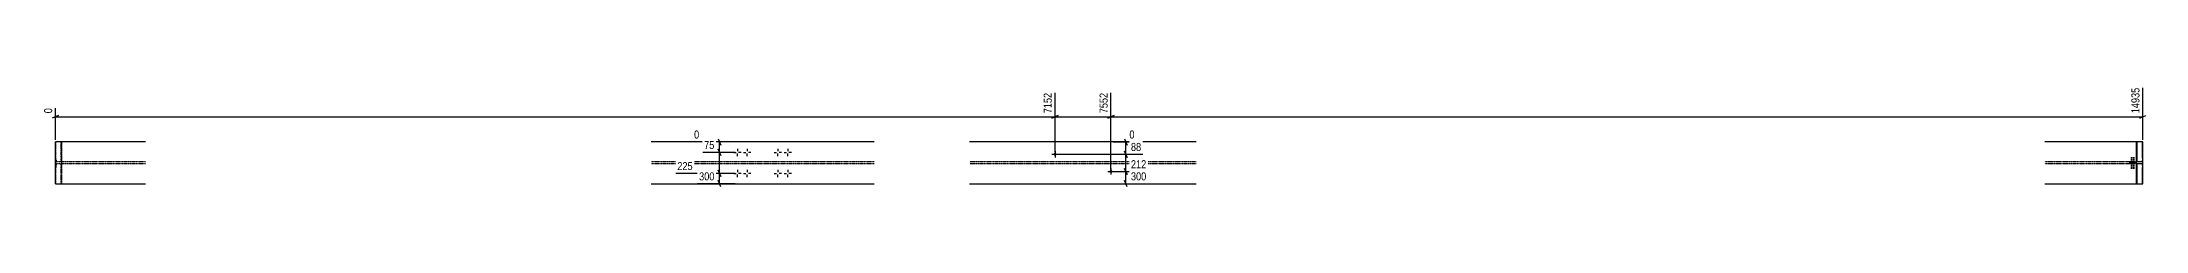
# Model space of a CAD drawing. Header units: millimetres. Extents: x 33 to 40473, y 45 to 1829.
# Drawn here: x 25419 to 40473, y 45 to 768 of the extents above; entities that cross this region are included whole.
import ezdxf

# ---------------------------------------------------------------- set-up
doc = ezdxf.new("R2010")
doc.units = ezdxf.units.MM
doc.linetypes.add('DXK_LINE_DOT2', pattern=[3.9198, 1.9599, -1.9599])
doc.layers.add('MÅLSÆTNING', color=7, linetype='Continuous')
doc.layers.add('STÅL', color=7, linetype='Continuous')
doc.styles.add('Arial Narrow', font='ARIALN.TTF', dxfattribs={"height": 0.2})

msp = doc.modelspace()

# ---------------------------------------------------------------- hatches: boundary and pattern name
at = {"layer": 'STÅL', "linetype": 'Continuous'}
for points in [[(32678, 279, -1), (32656, 279, -1)], [(33078, 155, -1), (33056, 155, -1)]]:
    msp.add_hatch(color=3, dxfattribs=at).paths.add_polyline_path(points)

# ---------------------------------------------------------------- linework, layer by layer
at = {"layer": 'MÅLSÆTNING', "color": 7, "linetype": 'Continuous'}
for p, q in [((40450, 383), (40450, 756)), ((25515, 383), (25515, 610)), ((32667, 294), (32667, 719)), ((32667, 294), (32667, 719)), ((33067, 170), (33067, 719)), ((33067, 170), (33067, 719)), ((25537, 556), (25492, 538)), ((25515, 547), (32667, 547)), ((32689, 556), (32644, 538)), ((32644, 538), (32689, 556)), ((32667, 547), (33067, 547)), ((33044, 538), (33089, 556)), ((33089, 556), (33044, 538)), ((33067, 547), (40450, 547)), ((40428, 538), (40473, 556)), ((30379, 368), (30084, 368)), ((30257, 390), (30275, 345)), ((30275, 270), (30257, 315)), ((30257, 315), (30275, 270)), ((30266, 292), (30266, 368)), ((33082, 368), (33235, 368)), ((33164, 390), (33182, 345)), ((33182, 257), (33164, 302)), ((33164, 302), (33182, 257)), ((33173, 279), (33173, 368)), ((30379, 292), (30146, 292)), ((30379, 292), (30146, 292)), ((30275, 120), (30257, 165)), ((30257, 165), (30275, 120)), ((30266, 142), (30266, 292)), ((32682, 279), (33294, 279)), ((32682, 279), (33294, 279)), ((33082, 155), (33330, 155)), ((33082, 155), (33330, 155)), ((33182, 133), (33164, 178)), ((33164, 178), (33182, 133)), ((33173, 155), (33173, 279)), ((33173, 68), (33173, 155)), ((30379, 142), (29953, 142)), ((30379, 142), (29953, 142)), ((30379, 68), (30109, 68)), ((30275, 45), (30257, 90)), ((30266, 68), (30266, 142)), ((33082, 68), (33330, 68)), ((33182, 45), (33164, 90))]:
    msp.add_line(p, q, dxfattribs=at)
at = {"layer": 'STÅL', "color": 2, "linetype": 'Continuous'}
for p, q in [((26159, 368), (25515, 368)), ((25515, 68), (25515, 368)), ((31372, 368), (29776, 368)), ((33677, 368), (32056, 368)), ((40450, 368), (39748, 368)), ((40406, 68), (40406, 368)), ((40409, 251), (40409, 368)), ((40447, 251), (40447, 368)), ((40450, 68), (40450, 368)), ((40409, 240), (40409, 251)), ((40410, 232), (40409, 240)), ((40409, 195), (40410, 203)), ((40409, 184), (40409, 195)), ((40409, 68), (40409, 184)), ((40411, 226), (40410, 232)), ((40410, 203), (40411, 209)), ((40412, 224), (40411, 226)), ((40411, 209), (40412, 211)), ((40444, 224), (40412, 224)), ((40444, 211), (40412, 211)), ((40445, 226), (40444, 224)), ((40444, 211), (40445, 209)), ((40446, 232), (40445, 226)), ((40445, 209), (40446, 203)), ((40447, 240), (40446, 232)), ((40446, 203), (40447, 195)), ((40447, 251), (40447, 240)), ((40447, 195), (40447, 184)), ((40447, 68), (40447, 184)), ((25515, 68), (26159, 68)), ((29776, 68), (31372, 68)), ((32056, 68), (33677, 68)), ((39748, 68), (40450, 68))]:
    msp.add_line(p, q, dxfattribs=at)
at = {"layer": 'STÅL', "color": 7, "linetype": 'DXK_LINE_DOT2'}
for p, q in [((25518, 251), (25518, 368)), ((25556, 251), (25556, 368)), ((25559, 68), (25559, 368)), ((40450, 368), (40447, 368)), ((25518, 251), (25518, 240)), ((25518, 240), (25519, 232)), ((25519, 203), (25518, 195)), ((25518, 195), (25518, 184)), ((25518, 68), (25518, 184)), ((25519, 232), (25520, 226)), ((25520, 209), (25519, 203)), ((25520, 226), (25521, 224)), ((25521, 211), (25520, 209)), ((26159, 224), (25521, 224)), ((26159, 211), (25521, 211)), ((25553, 224), (25554, 226)), ((25554, 209), (25553, 211)), ((25554, 226), (25555, 232)), ((25555, 203), (25554, 209)), ((25555, 232), (25556, 240)), ((25556, 195), (25555, 203)), ((25556, 240), (25556, 251)), ((25556, 184), (25556, 195)), ((25556, 68), (25556, 184)), ((31372, 224), (29776, 224)), ((31372, 211), (29776, 211)), ((33677, 224), (32056, 224)), ((33677, 211), (32056, 211)), ((40412, 224), (39748, 224)), ((40412, 211), (39748, 211)), ((40450, 68), (40447, 68))]:
    msp.add_line(p, q, dxfattribs=at)
at = {"layer": 'STÅL', "color": 3, "linetype": 'Continuous'}
for p, q in [((30394, 318), (30394, 301)), ((30464, 318), (30464, 301)), ((30684, 318), (30684, 301)), ((30754, 318), (30754, 301)), ((32667, 301), (32667, 257)), ((30368, 292), (30385, 292)), ((30394, 266), (30394, 284)), ((30394, 168), (30394, 151)), ((30420, 292), (30403, 292)), ((30438, 292), (30455, 292)), ((30464, 266), (30464, 284)), ((30464, 168), (30464, 151)), ((30490, 292), (30473, 292)), ((30658, 292), (30675, 292)), ((30684, 266), (30684, 284)), ((30684, 168), (30684, 151)), ((30710, 292), (30693, 292)), ((30728, 292), (30745, 292)), ((30754, 266), (30754, 284)), ((30754, 168), (30754, 151)), ((30780, 292), (30763, 292)), ((32645, 279), (32689, 279)), ((33045, 155), (33089, 155)), ((33067, 177), (33067, 133)), ((30368, 142), (30385, 142)), ((30394, 116), (30394, 134)), ((30420, 142), (30403, 142)), ((30438, 142), (30455, 142)), ((30464, 116), (30464, 134)), ((30490, 142), (30473, 142)), ((30658, 142), (30675, 142)), ((30684, 116), (30684, 134)), ((30710, 142), (30693, 142)), ((30728, 142), (30745, 142)), ((30754, 116), (30754, 134)), ((30780, 142), (30763, 142))]:
    msp.add_line(p, q, dxfattribs=at)
at = {"layer": 'STÅL', "color": 3, "linetype": 'DXK_LINE_DOT2'}
for p, q in [((40355, 224), (40355, 211)), ((40365, 224), (40365, 211)), ((40368, 259), (40368, 174)), ((40374, 224), (40374, 211)), ((40378, 259), (40378, 174)), ((40381, 224), (40381, 211)), ((40387, 259), (40387, 174)), ((40391, 224), (40391, 211)), ((40400, 224), (40400, 211))]:
    msp.add_line(p, q, dxfattribs=at)

# ---------------------------------------------------------------- next in the draw order: wipeouts: each hides what was drawn before it
at = {"color": 0, "linetype": 'Continuous'}
for points in [[(40438, 768), (40354, 768), (40354, 561), (40438, 561)], [(25503, 622), (25419, 622), (25419, 561), (25503, 561)], [(32655, 731), (32571, 731), (32571, 561), (32655, 561)], [(33055, 731), (32971, 731), (32971, 561), (33055, 561)], [(30133, 380), (30133, 464), (30072, 464), (30072, 380)], [(33247, 380), (33247, 464), (33187, 464), (33187, 380)]]:
    msp.add_wipeout(points, dxfattribs=at).dxf.layer = 'MÅLSÆTNING'

# ---------------------------------------------------------------- next in the draw order: texts
at = {"layer": 'MÅLSÆTNING', "color": 3, "linetype": 'Continuous', "style": 'Arial Narrow'}
for s, p in [('0', (25491, 573)), ('7152', (32643, 573)), ('7552', (33043, 573)), ('14935', (40426, 573))]:
    msp.add_text(s, height=57.3, rotation=90.0002, dxfattribs=at).set_placement(p)
for p in [(30084, 392), (33199, 392)]:
    msp.add_text('0', height=57.3, dxfattribs=at).set_placement(p)

# ---------------------------------------------------------------- next in the draw order: wipeouts: each hides what was drawn before it
at = {"color": 0, "linetype": 'Continuous'}
for points in [[(30242, 305), (30242, 389), (30144, 389), (30144, 305)], [(33295, 291), (33295, 375), (33198, 375), (33198, 291)]]:
    msp.add_wipeout(points, dxfattribs=at).dxf.layer = 'MÅLSÆTNING'

# ---------------------------------------------------------------- next in the draw order: texts
at = {"layer": 'MÅLSÆTNING', "color": 3, "linetype": 'Continuous', "style": 'Arial Narrow'}
for s, p in [('75', (30156, 317)), ('88', (33210, 303))]:
    msp.add_text(s, height=57.3, dxfattribs=at).set_placement(p)

# ---------------------------------------------------------------- next in the draw order: wipeouts: each hides what was drawn before it
at = {"color": 0, "linetype": 'Continuous'}
msp.add_wipeout([(30086, 154), (30086, 238), (29952, 238), (29952, 154)], dxfattribs=at).dxf.layer = 'MÅLSÆTNING'

# ---------------------------------------------------------------- next in the draw order: wipeouts: each hides what was drawn before it
for points in [[(30242, 80), (30242, 164), (30108, 164), (30108, 80)], [(33331, 167), (33331, 251), (33198, 251), (33198, 167)]]:
    msp.add_wipeout(points, dxfattribs=at).dxf.layer = 'MÅLSÆTNING'

# ---------------------------------------------------------------- next in the draw order: texts
at = {"layer": 'MÅLSÆTNING', "color": 3, "linetype": 'Continuous', "style": 'Arial Narrow'}
for s, p in [('225', (29964, 166)), ('300', (30120, 92))]:
    msp.add_text(s, height=57.3, dxfattribs=at).set_placement(p)

# ---------------------------------------------------------------- next in the draw order: wipeouts: each hides what was drawn before it
at = {"color": 0, "linetype": 'Continuous'}
msp.add_wipeout([(33331, 80), (33331, 164), (33198, 164), (33198, 80)], dxfattribs=at).dxf.layer = 'MÅLSÆTNING'

# ---------------------------------------------------------------- next in the draw order: texts
at = {"layer": 'MÅLSÆTNING', "color": 3, "linetype": 'Continuous', "style": 'Arial Narrow'}
for s, p in [('212', (33210, 179)), ('300', (33210, 92))]:
    msp.add_text(s, height=57.3, dxfattribs=at).set_placement(p)

doc.saveas('drawing.dxf')
